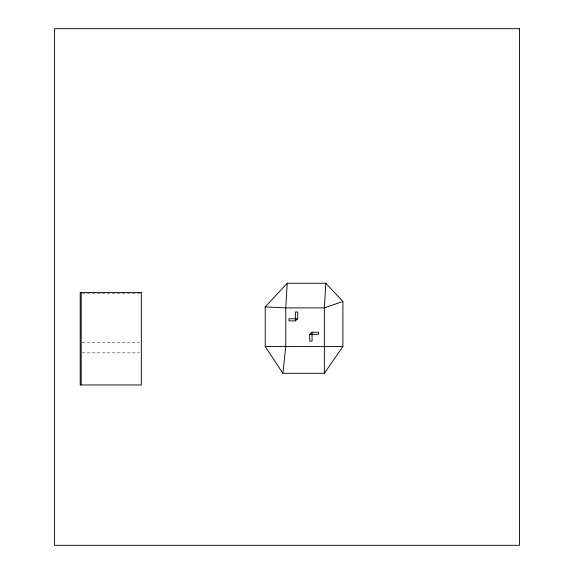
<?xml version="1.0" encoding="UTF-8"?>
<svg xmlns="http://www.w3.org/2000/svg" width="574" height="574" viewBox="0 0 574 574"><rect width="100%" height="100%" fill="white"/><g stroke="black" fill="none" stroke-linecap="round" stroke-linejoin="round"><path stroke-width="0.43" stroke-dasharray="2.87 2.15" d="M82.089 293.493L140.494 293.493M82.089 342.355L139.604 342.355M82.089 352.838L139.604 352.838"/><path stroke-width="0.86" d="M325.824 283.247L324.367 307.879L324.367 373.287L282.882 373.287L265.202 346.481L265.202 306.911L287.251 283.247L325.824 283.247L342.915 301.465L342.915 346.459L324.367 373.287M287.251 283.247L285.766 307.879L285.766 346.481L282.882 373.287M295.352 320.88L297.705 318.792L297.705 312.026L295.359 312.026L295.352 320.88L288.973 320.88L288.973 318.792L297.705 318.792M309.745 334.319L312.098 332.231L318.477 332.231L318.477 334.319L309.745 334.319L309.745 341.085L312.091 341.085L312.098 332.231M342.915 301.465L324.367 307.879L285.766 307.879L265.202 306.911M342.915 346.459L265.202 346.481M81.199 292.518L81.199 384.96M519.527 28.7L54.473 28.7L54.473 545.3L519.527 545.3L519.527 28.7M141.319 292.518L80.209 292.518L80.209 384.96L141.319 384.96L141.319 292.518"/></g></svg>
